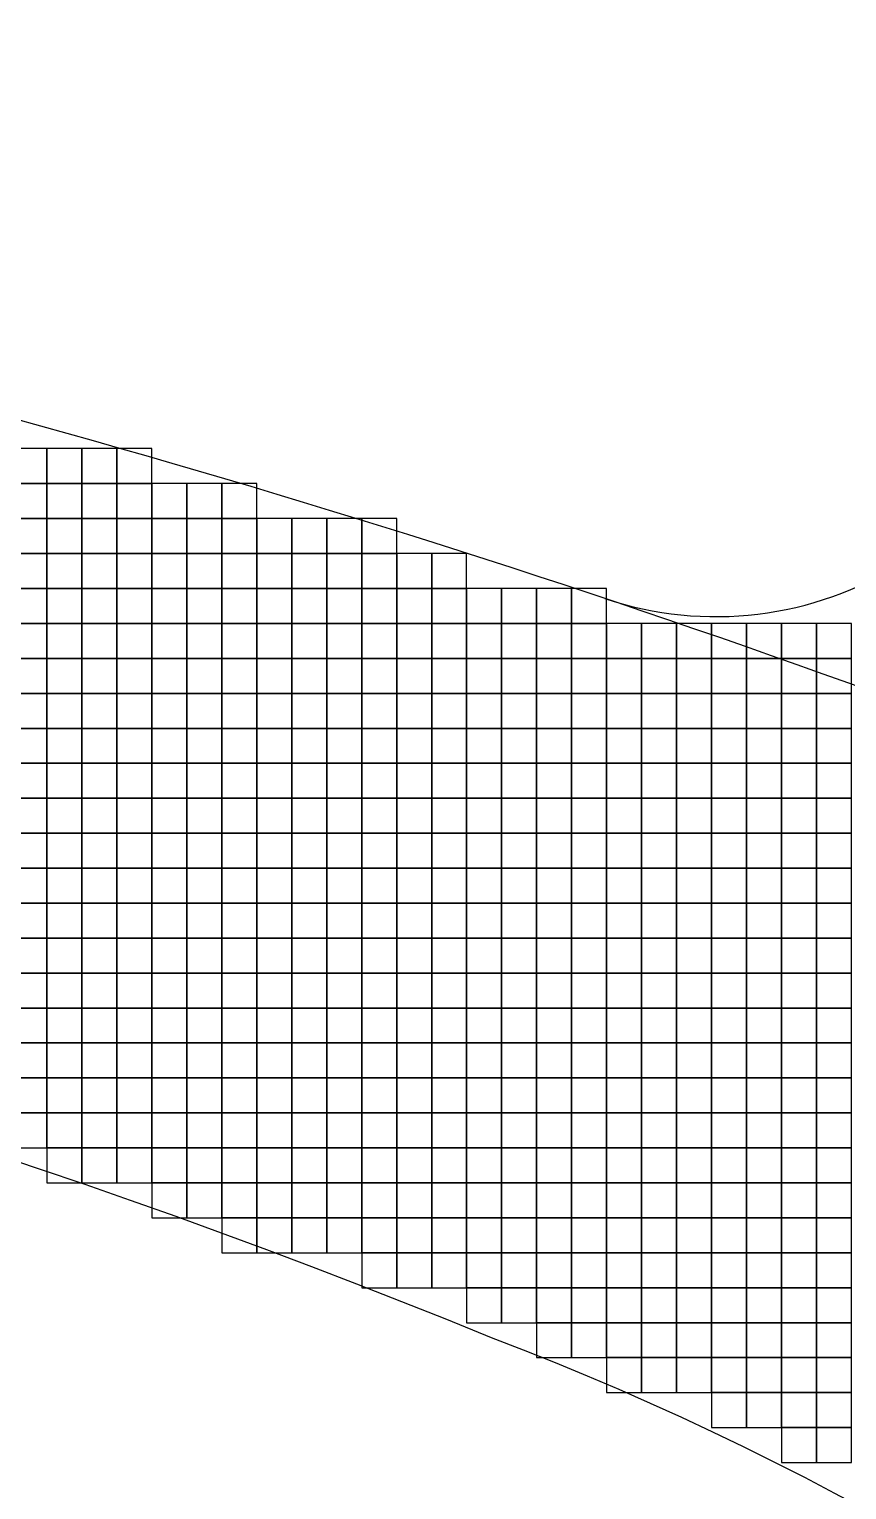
# Model space of a CAD drawing. Extents: x -160257 to 160150, y 7001 to 122208.
# Drawn here: x 99291 to 110979, y 98826 to 119715 of the extents above; entities that cross this region are included whole.
import ezdxf

# ---------------------------------------------------------------- set-up
doc = ezdxf.new("R2010")
doc.units = 0
doc.header["$LTSCALE"] = 1000
doc.header["$MEASUREMENT"] = 0
doc.layers.add('A-G-VISIBLE', color=9, linetype='Continuous')

# ---------------------------------------------------------------- blocks, each defined once
blk = doc.blocks.new('dasd')
at = {"layer": 'A-G-VISIBLE', "linetype": 'Continuous'}
for centre, radius, start, end in [((-132837.189, 42011.825), 160.06, 69.75334, 87.66536), ((-132784.804, 42168.351), 5, 251.4958, 353.0911), ((-132829.243, 42052.463), 108.698, 67.70809, 90.93463), ((-132803.304, 42112.783), 43.061, 27.6831, 69.1971)]:
    blk.add_arc(centre, radius, start, end, dxfattribs=at)

msp = doc.modelspace()

# ---------------------------------------------------------------- linework, layer by layer
at = {"elevation": 2850}
for points in [[(99045, 113216), (99545, 113216), (99545, 113716), (99045, 113716)], [(99545, 113216), (100045, 113216), (100045, 113716), (99545, 113716)], [(100045, 113216), (100545, 113216), (100545, 113716), (100045, 113716)], [(100545, 113216), (101045, 113216), (101045, 113716), (100545, 113716)], [(99045, 112716), (99545, 112716), (99545, 113216), (99045, 113216)], [(99545, 112716), (100045, 112716), (100045, 113216), (99545, 113216)], [(100045, 112716), (100545, 112716), (100545, 113216), (100045, 113216)], [(100545, 112716), (101045, 112716), (101045, 113216), (100545, 113216)], [(101045, 112716), (101545, 112716), (101545, 113216), (101045, 113216)], [(101545, 112716), (102045, 112716), (102045, 113216), (101545, 113216)], [(102045, 112716), (102545, 112716), (102545, 113216), (102045, 113216)], [(99045, 112216), (99545, 112216), (99545, 112716), (99045, 112716)], [(99545, 112216), (100045, 112216), (100045, 112716), (99545, 112716)], [(100045, 112216), (100545, 112216), (100545, 112716), (100045, 112716)], [(100545, 112216), (101045, 112216), (101045, 112716), (100545, 112716)], [(101045, 112216), (101545, 112216), (101545, 112716), (101045, 112716)], [(101545, 112216), (102045, 112216), (102045, 112716), (101545, 112716)], [(102045, 112216), (102545, 112216), (102545, 112716), (102045, 112716)], [(102545, 112216), (103045, 112216), (103045, 112716), (102545, 112716)], [(103045, 112216), (103545, 112216), (103545, 112716), (103045, 112716)], [(103545, 112216), (104045, 112216), (104045, 112716), (103545, 112716)], [(104045, 112216), (104545, 112216), (104545, 112716), (104045, 112716)], [(99045, 111716), (99545, 111716), (99545, 112216), (99045, 112216)], [(99545, 111716), (100045, 111716), (100045, 112216), (99545, 112216)], [(100045, 111716), (100545, 111716), (100545, 112216), (100045, 112216)], [(100545, 111716), (101045, 111716), (101045, 112216), (100545, 112216)], [(101045, 111716), (101545, 111716), (101545, 112216), (101045, 112216)], [(101545, 111716), (102045, 111716), (102045, 112216), (101545, 112216)], [(102045, 111716), (102545, 111716), (102545, 112216), (102045, 112216)], [(102545, 111716), (103045, 111716), (103045, 112216), (102545, 112216)], [(103045, 111716), (103545, 111716), (103545, 112216), (103045, 112216)], [(103545, 111716), (104045, 111716), (104045, 112216), (103545, 112216)], [(104045, 111716), (104545, 111716), (104545, 112216), (104045, 112216)], [(104545, 111716), (105045, 111716), (105045, 112216), (104545, 112216)], [(105045, 111716), (105545, 111716), (105545, 112216), (105045, 112216)], [(99045, 111216), (99545, 111216), (99545, 111716), (99045, 111716)], [(99545, 111216), (100045, 111216), (100045, 111716), (99545, 111716)], [(100045, 111216), (100545, 111216), (100545, 111716), (100045, 111716)], [(100545, 111216), (101045, 111216), (101045, 111716), (100545, 111716)], [(101045, 111216), (101545, 111216), (101545, 111716), (101045, 111716)], [(101545, 111216), (102045, 111216), (102045, 111716), (101545, 111716)], [(102045, 111216), (102545, 111216), (102545, 111716), (102045, 111716)], [(102545, 111216), (103045, 111216), (103045, 111716), (102545, 111716)], [(103045, 111216), (103545, 111216), (103545, 111716), (103045, 111716)], [(103545, 111216), (104045, 111216), (104045, 111716), (103545, 111716)], [(104045, 111216), (104545, 111216), (104545, 111716), (104045, 111716)], [(104545, 111216), (105045, 111216), (105045, 111716), (104545, 111716)], [(105045, 111216), (105545, 111216), (105545, 111716), (105045, 111716)], [(105545, 111216), (106045, 111216), (106045, 111716), (105545, 111716)], [(106045, 111216), (106545, 111216), (106545, 111716), (106045, 111716)], [(106545, 111216), (107045, 111216), (107045, 111716), (106545, 111716)], [(107045, 111216), (107545, 111216), (107545, 111716), (107045, 111716)], [(99045, 110716), (99545, 110716), (99545, 111216), (99045, 111216)], [(99545, 110716), (100045, 110716), (100045, 111216), (99545, 111216)], [(100045, 110716), (100545, 110716), (100545, 111216), (100045, 111216)], [(100545, 110716), (101045, 110716), (101045, 111216), (100545, 111216)], [(101045, 110716), (101545, 110716), (101545, 111216), (101045, 111216)], [(101545, 110716), (102045, 110716), (102045, 111216), (101545, 111216)], [(102045, 110716), (102545, 110716), (102545, 111216), (102045, 111216)], [(102545, 110716), (103045, 110716), (103045, 111216), (102545, 111216)], [(103045, 110716), (103545, 110716), (103545, 111216), (103045, 111216)], [(103545, 110716), (104045, 110716), (104045, 111216), (103545, 111216)], [(104045, 110716), (104545, 110716), (104545, 111216), (104045, 111216)], [(104545, 110716), (105045, 110716), (105045, 111216), (104545, 111216)], [(105045, 110716), (105545, 110716), (105545, 111216), (105045, 111216)], [(105545, 110716), (106045, 110716), (106045, 111216), (105545, 111216)], [(106045, 110716), (106545, 110716), (106545, 111216), (106045, 111216)], [(106545, 110716), (107045, 110716), (107045, 111216), (106545, 111216)], [(107045, 110716), (107545, 110716), (107545, 111216), (107045, 111216)], [(107545, 110716), (108045, 110716), (108045, 111216), (107545, 111216)], [(108045, 110716), (108545, 110716), (108545, 111216), (108045, 111216)], [(108545, 110716), (109045, 110716), (109045, 111216), (108545, 111216)], [(109045, 110716), (109545, 110716), (109545, 111216), (109045, 111216)], [(109545, 110716), (110045, 110716), (110045, 111216), (109545, 111216)], [(110045, 110716), (110545, 110716), (110545, 111216), (110045, 111216)], [(110545, 110716), (111045, 110716), (111045, 111216), (110545, 111216)], [(99045, 110216), (99545, 110216), (99545, 110716), (99045, 110716)], [(99545, 110216), (100045, 110216), (100045, 110716), (99545, 110716)], [(100045, 110216), (100545, 110216), (100545, 110716), (100045, 110716)], [(100545, 110216), (101045, 110216), (101045, 110716), (100545, 110716)], [(101045, 110216), (101545, 110216), (101545, 110716), (101045, 110716)], [(101545, 110216), (102045, 110216), (102045, 110716), (101545, 110716)], [(102045, 110216), (102545, 110216), (102545, 110716), (102045, 110716)], [(102545, 110216), (103045, 110216), (103045, 110716), (102545, 110716)], [(103045, 110216), (103545, 110216), (103545, 110716), (103045, 110716)], [(103545, 110216), (104045, 110216), (104045, 110716), (103545, 110716)], [(104045, 110216), (104545, 110216), (104545, 110716), (104045, 110716)], [(104545, 110216), (105045, 110216), (105045, 110716), (104545, 110716)], [(105045, 110216), (105545, 110216), (105545, 110716), (105045, 110716)], [(105545, 110216), (106045, 110216), (106045, 110716), (105545, 110716)], [(106045, 110216), (106545, 110216), (106545, 110716), (106045, 110716)], [(106545, 110216), (107045, 110216), (107045, 110716), (106545, 110716)], [(107045, 110216), (107545, 110216), (107545, 110716), (107045, 110716)], [(107545, 110216), (108045, 110216), (108045, 110716), (107545, 110716)], [(108045, 110216), (108545, 110216), (108545, 110716), (108045, 110716)], [(108545, 110216), (109045, 110216), (109045, 110716), (108545, 110716)], [(109045, 110216), (109545, 110216), (109545, 110716), (109045, 110716)], [(109545, 110216), (110045, 110216), (110045, 110716), (109545, 110716)], [(110045, 110216), (110545, 110216), (110545, 110716), (110045, 110716)], [(110545, 110216), (111045, 110216), (111045, 110716), (110545, 110716)], [(99045, 109716), (99545, 109716), (99545, 110216), (99045, 110216)], [(99545, 109716), (100045, 109716), (100045, 110216), (99545, 110216)], [(100045, 109716), (100545, 109716), (100545, 110216), (100045, 110216)], [(100545, 109716), (101045, 109716), (101045, 110216), (100545, 110216)], [(101045, 109716), (101545, 109716), (101545, 110216), (101045, 110216)], [(101545, 109716), (102045, 109716), (102045, 110216), (101545, 110216)], [(102045, 109716), (102545, 109716), (102545, 110216), (102045, 110216)], [(102545, 109716), (103045, 109716), (103045, 110216), (102545, 110216)], [(103045, 109716), (103545, 109716), (103545, 110216), (103045, 110216)], [(103545, 109716), (104045, 109716), (104045, 110216), (103545, 110216)], [(104045, 109716), (104545, 109716), (104545, 110216), (104045, 110216)], [(104545, 109716), (105045, 109716), (105045, 110216), (104545, 110216)], [(105045, 109716), (105545, 109716), (105545, 110216), (105045, 110216)], [(105545, 109716), (106045, 109716), (106045, 110216), (105545, 110216)], [(106045, 109716), (106545, 109716), (106545, 110216), (106045, 110216)], [(106545, 109716), (107045, 109716), (107045, 110216), (106545, 110216)], [(107045, 109716), (107545, 109716), (107545, 110216), (107045, 110216)], [(107545, 109716), (108045, 109716), (108045, 110216), (107545, 110216)], [(108045, 109716), (108545, 109716), (108545, 110216), (108045, 110216)], [(108545, 109716), (109045, 109716), (109045, 110216), (108545, 110216)], [(109045, 109716), (109545, 109716), (109545, 110216), (109045, 110216)], [(109545, 109716), (110045, 109716), (110045, 110216), (109545, 110216)], [(110045, 109716), (110545, 109716), (110545, 110216), (110045, 110216)], [(110545, 109716), (111045, 109716), (111045, 110216), (110545, 110216)], [(99045, 109216), (99545, 109216), (99545, 109716), (99045, 109716)], [(99545, 109216), (100045, 109216), (100045, 109716), (99545, 109716)], [(100045, 109216), (100545, 109216), (100545, 109716), (100045, 109716)], [(100545, 109216), (101045, 109216), (101045, 109716), (100545, 109716)], [(101045, 109216), (101545, 109216), (101545, 109716), (101045, 109716)], [(101545, 109216), (102045, 109216), (102045, 109716), (101545, 109716)], [(102045, 109216), (102545, 109216), (102545, 109716), (102045, 109716)], [(102545, 109216), (103045, 109216), (103045, 109716), (102545, 109716)], [(103045, 109216), (103545, 109216), (103545, 109716), (103045, 109716)], [(103545, 109216), (104045, 109216), (104045, 109716), (103545, 109716)], [(104045, 109216), (104545, 109216), (104545, 109716), (104045, 109716)], [(104545, 109216), (105045, 109216), (105045, 109716), (104545, 109716)], [(105045, 109216), (105545, 109216), (105545, 109716), (105045, 109716)], [(105545, 109216), (106045, 109216), (106045, 109716), (105545, 109716)], [(106045, 109216), (106545, 109216), (106545, 109716), (106045, 109716)], [(106545, 109216), (107045, 109216), (107045, 109716), (106545, 109716)], [(107045, 109216), (107545, 109216), (107545, 109716), (107045, 109716)], [(107545, 109216), (108045, 109216), (108045, 109716), (107545, 109716)], [(108045, 109216), (108545, 109216), (108545, 109716), (108045, 109716)], [(108545, 109216), (109045, 109216), (109045, 109716), (108545, 109716)], [(109045, 109216), (109545, 109216), (109545, 109716), (109045, 109716)], [(109545, 109216), (110045, 109216), (110045, 109716), (109545, 109716)], [(110045, 109216), (110545, 109216), (110545, 109716), (110045, 109716)], [(110545, 109216), (111045, 109216), (111045, 109716), (110545, 109716)], [(99045, 108716), (99545, 108716), (99545, 109216), (99045, 109216)], [(99545, 108716), (100045, 108716), (100045, 109216), (99545, 109216)], [(100045, 108716), (100545, 108716), (100545, 109216), (100045, 109216)], [(100545, 108716), (101045, 108716), (101045, 109216), (100545, 109216)], [(101045, 108716), (101545, 108716), (101545, 109216), (101045, 109216)], [(101545, 108716), (102045, 108716), (102045, 109216), (101545, 109216)], [(102045, 108716), (102545, 108716), (102545, 109216), (102045, 109216)], [(102545, 108716), (103045, 108716), (103045, 109216), (102545, 109216)], [(103045, 108716), (103545, 108716), (103545, 109216), (103045, 109216)], [(103545, 108716), (104045, 108716), (104045, 109216), (103545, 109216)], [(104045, 108716), (104545, 108716), (104545, 109216), (104045, 109216)], [(104545, 108716), (105045, 108716), (105045, 109216), (104545, 109216)], [(105045, 108716), (105545, 108716), (105545, 109216), (105045, 109216)], [(105545, 108716), (106045, 108716), (106045, 109216), (105545, 109216)], [(106045, 108716), (106545, 108716), (106545, 109216), (106045, 109216)], [(106545, 108716), (107045, 108716), (107045, 109216), (106545, 109216)], [(107045, 108716), (107545, 108716), (107545, 109216), (107045, 109216)], [(107545, 108716), (108045, 108716), (108045, 109216), (107545, 109216)], [(108045, 108716), (108545, 108716), (108545, 109216), (108045, 109216)], [(108545, 108716), (109045, 108716), (109045, 109216), (108545, 109216)], [(109045, 108716), (109545, 108716), (109545, 109216), (109045, 109216)], [(109545, 108716), (110045, 108716), (110045, 109216), (109545, 109216)], [(110045, 108716), (110545, 108716), (110545, 109216), (110045, 109216)], [(110545, 108716), (111045, 108716), (111045, 109216), (110545, 109216)], [(99045, 108216), (99545, 108216), (99545, 108716), (99045, 108716)], [(99545, 108216), (100045, 108216), (100045, 108716), (99545, 108716)], [(100045, 108216), (100545, 108216), (100545, 108716), (100045, 108716)], [(100545, 108216), (101045, 108216), (101045, 108716), (100545, 108716)], [(101045, 108216), (101545, 108216), (101545, 108716), (101045, 108716)], [(101545, 108216), (102045, 108216), (102045, 108716), (101545, 108716)], [(102045, 108216), (102545, 108216), (102545, 108716), (102045, 108716)], [(102545, 108216), (103045, 108216), (103045, 108716), (102545, 108716)], [(103045, 108216), (103545, 108216), (103545, 108716), (103045, 108716)], [(103545, 108216), (104045, 108216), (104045, 108716), (103545, 108716)], [(104045, 108216), (104545, 108216), (104545, 108716), (104045, 108716)], [(104545, 108216), (105045, 108216), (105045, 108716), (104545, 108716)], [(105045, 108216), (105545, 108216), (105545, 108716), (105045, 108716)], [(105545, 108216), (106045, 108216), (106045, 108716), (105545, 108716)], [(106045, 108216), (106545, 108216), (106545, 108716), (106045, 108716)], [(106545, 108216), (107045, 108216), (107045, 108716), (106545, 108716)], [(107045, 108216), (107545, 108216), (107545, 108716), (107045, 108716)], [(107545, 108216), (108045, 108216), (108045, 108716), (107545, 108716)], [(108045, 108216), (108545, 108216), (108545, 108716), (108045, 108716)], [(108545, 108216), (109045, 108216), (109045, 108716), (108545, 108716)], [(109045, 108216), (109545, 108216), (109545, 108716), (109045, 108716)], [(109545, 108216), (110045, 108216), (110045, 108716), (109545, 108716)], [(110045, 108216), (110545, 108216), (110545, 108716), (110045, 108716)], [(110545, 108216), (111045, 108216), (111045, 108716), (110545, 108716)], [(99045, 107716), (99545, 107716), (99545, 108216), (99045, 108216)], [(99545, 107716), (100045, 107716), (100045, 108216), (99545, 108216)], [(100045, 107716), (100545, 107716), (100545, 108216), (100045, 108216)], [(100545, 107716), (101045, 107716), (101045, 108216), (100545, 108216)], [(101045, 107716), (101545, 107716), (101545, 108216), (101045, 108216)], [(101545, 107716), (102045, 107716), (102045, 108216), (101545, 108216)], [(102045, 107716), (102545, 107716), (102545, 108216), (102045, 108216)], [(102545, 107716), (103045, 107716), (103045, 108216), (102545, 108216)], [(103045, 107716), (103545, 107716), (103545, 108216), (103045, 108216)], [(103545, 107716), (104045, 107716), (104045, 108216), (103545, 108216)], [(104045, 107716), (104545, 107716), (104545, 108216), (104045, 108216)], [(104545, 107716), (105045, 107716), (105045, 108216), (104545, 108216)], [(105045, 107716), (105545, 107716), (105545, 108216), (105045, 108216)], [(105545, 107716), (106045, 107716), (106045, 108216), (105545, 108216)], [(106045, 107716), (106545, 107716), (106545, 108216), (106045, 108216)], [(106545, 107716), (107045, 107716), (107045, 108216), (106545, 108216)], [(107045, 107716), (107545, 107716), (107545, 108216), (107045, 108216)], [(107545, 107716), (108045, 107716), (108045, 108216), (107545, 108216)], [(108045, 107716), (108545, 107716), (108545, 108216), (108045, 108216)], [(108545, 107716), (109045, 107716), (109045, 108216), (108545, 108216)], [(109045, 107716), (109545, 107716), (109545, 108216), (109045, 108216)], [(109545, 107716), (110045, 107716), (110045, 108216), (109545, 108216)], [(110045, 107716), (110545, 107716), (110545, 108216), (110045, 108216)], [(110545, 107716), (111045, 107716), (111045, 108216), (110545, 108216)], [(99045, 107216), (99545, 107216), (99545, 107716), (99045, 107716)], [(99545, 107216), (100045, 107216), (100045, 107716), (99545, 107716)], [(100045, 107216), (100545, 107216), (100545, 107716), (100045, 107716)], [(100545, 107216), (101045, 107216), (101045, 107716), (100545, 107716)], [(101045, 107216), (101545, 107216), (101545, 107716), (101045, 107716)], [(101545, 107216), (102045, 107216), (102045, 107716), (101545, 107716)], [(102045, 107216), (102545, 107216), (102545, 107716), (102045, 107716)], [(102545, 107216), (103045, 107216), (103045, 107716), (102545, 107716)], [(103045, 107216), (103545, 107216), (103545, 107716), (103045, 107716)], [(103545, 107216), (104045, 107216), (104045, 107716), (103545, 107716)], [(104045, 107216), (104545, 107216), (104545, 107716), (104045, 107716)], [(104545, 107216), (105045, 107216), (105045, 107716), (104545, 107716)], [(105045, 107216), (105545, 107216), (105545, 107716), (105045, 107716)], [(105545, 107216), (106045, 107216), (106045, 107716), (105545, 107716)], [(106045, 107216), (106545, 107216), (106545, 107716), (106045, 107716)], [(106545, 107216), (107045, 107216), (107045, 107716), (106545, 107716)], [(107045, 107216), (107545, 107216), (107545, 107716), (107045, 107716)], [(107545, 107216), (108045, 107216), (108045, 107716), (107545, 107716)], [(108045, 107216), (108545, 107216), (108545, 107716), (108045, 107716)], [(108545, 107216), (109045, 107216), (109045, 107716), (108545, 107716)], [(109045, 107216), (109545, 107216), (109545, 107716), (109045, 107716)], [(109545, 107216), (110045, 107216), (110045, 107716), (109545, 107716)], [(110045, 107216), (110545, 107216), (110545, 107716), (110045, 107716)], [(110545, 107216), (111045, 107216), (111045, 107716), (110545, 107716)], [(99045, 106716), (99545, 106716), (99545, 107216), (99045, 107216)], [(99545, 106716), (100045, 106716), (100045, 107216), (99545, 107216)], [(100045, 106716), (100545, 106716), (100545, 107216), (100045, 107216)], [(100545, 106716), (101045, 106716), (101045, 107216), (100545, 107216)], [(101045, 106716), (101545, 106716), (101545, 107216), (101045, 107216)], [(101545, 106716), (102045, 106716), (102045, 107216), (101545, 107216)], [(102045, 106716), (102545, 106716), (102545, 107216), (102045, 107216)], [(102545, 106716), (103045, 106716), (103045, 107216), (102545, 107216)], [(103045, 106716), (103545, 106716), (103545, 107216), (103045, 107216)], [(103545, 106716), (104045, 106716), (104045, 107216), (103545, 107216)], [(104045, 106716), (104545, 106716), (104545, 107216), (104045, 107216)], [(104545, 106716), (105045, 106716), (105045, 107216), (104545, 107216)], [(105045, 106716), (105545, 106716), (105545, 107216), (105045, 107216)], [(105545, 106716), (106045, 106716), (106045, 107216), (105545, 107216)], [(106045, 106716), (106545, 106716), (106545, 107216), (106045, 107216)], [(106545, 106716), (107045, 106716), (107045, 107216), (106545, 107216)], [(107045, 106716), (107545, 106716), (107545, 107216), (107045, 107216)], [(107545, 106716), (108045, 106716), (108045, 107216), (107545, 107216)], [(108045, 106716), (108545, 106716), (108545, 107216), (108045, 107216)], [(108545, 106716), (109045, 106716), (109045, 107216), (108545, 107216)], [(109045, 106716), (109545, 106716), (109545, 107216), (109045, 107216)], [(109545, 106716), (110045, 106716), (110045, 107216), (109545, 107216)], [(110045, 106716), (110545, 106716), (110545, 107216), (110045, 107216)], [(110545, 106716), (111045, 106716), (111045, 107216), (110545, 107216)], [(99045, 106216), (99545, 106216), (99545, 106716), (99045, 106716)], [(99545, 106216), (100045, 106216), (100045, 106716), (99545, 106716)], [(100045, 106216), (100545, 106216), (100545, 106716), (100045, 106716)], [(100545, 106216), (101045, 106216), (101045, 106716), (100545, 106716)], [(101045, 106216), (101545, 106216), (101545, 106716), (101045, 106716)], [(101545, 106216), (102045, 106216), (102045, 106716), (101545, 106716)], [(102045, 106216), (102545, 106216), (102545, 106716), (102045, 106716)], [(102545, 106216), (103045, 106216), (103045, 106716), (102545, 106716)], [(103045, 106216), (103545, 106216), (103545, 106716), (103045, 106716)], [(103545, 106216), (104045, 106216), (104045, 106716), (103545, 106716)], [(104045, 106216), (104545, 106216), (104545, 106716), (104045, 106716)], [(104545, 106216), (105045, 106216), (105045, 106716), (104545, 106716)], [(105045, 106216), (105545, 106216), (105545, 106716), (105045, 106716)], [(105545, 106216), (106045, 106216), (106045, 106716), (105545, 106716)], [(106045, 106216), (106545, 106216), (106545, 106716), (106045, 106716)], [(106545, 106216), (107045, 106216), (107045, 106716), (106545, 106716)], [(107045, 106216), (107545, 106216), (107545, 106716), (107045, 106716)], [(107545, 106216), (108045, 106216), (108045, 106716), (107545, 106716)], [(108045, 106216), (108545, 106216), (108545, 106716), (108045, 106716)], [(108545, 106216), (109045, 106216), (109045, 106716), (108545, 106716)], [(109045, 106216), (109545, 106216), (109545, 106716), (109045, 106716)], [(109545, 106216), (110045, 106216), (110045, 106716), (109545, 106716)], [(110045, 106216), (110545, 106216), (110545, 106716), (110045, 106716)], [(110545, 106216), (111045, 106216), (111045, 106716), (110545, 106716)], [(99045, 105716), (99545, 105716), (99545, 106216), (99045, 106216)], [(99545, 105716), (100045, 105716), (100045, 106216), (99545, 106216)], [(100045, 105716), (100545, 105716), (100545, 106216), (100045, 106216)], [(100545, 105716), (101045, 105716), (101045, 106216), (100545, 106216)], [(101045, 105716), (101545, 105716), (101545, 106216), (101045, 106216)], [(101545, 105716), (102045, 105716), (102045, 106216), (101545, 106216)], [(102045, 105716), (102545, 105716), (102545, 106216), (102045, 106216)], [(102545, 105716), (103045, 105716), (103045, 106216), (102545, 106216)], [(103045, 105716), (103545, 105716), (103545, 106216), (103045, 106216)], [(103545, 105716), (104045, 105716), (104045, 106216), (103545, 106216)], [(104045, 105716), (104545, 105716), (104545, 106216), (104045, 106216)], [(104545, 105716), (105045, 105716), (105045, 106216), (104545, 106216)], [(105045, 105716), (105545, 105716), (105545, 106216), (105045, 106216)], [(105545, 105716), (106045, 105716), (106045, 106216), (105545, 106216)], [(106045, 105716), (106545, 105716), (106545, 106216), (106045, 106216)], [(106545, 105716), (107045, 105716), (107045, 106216), (106545, 106216)], [(107045, 105716), (107545, 105716), (107545, 106216), (107045, 106216)], [(107545, 105716), (108045, 105716), (108045, 106216), (107545, 106216)], [(108045, 105716), (108545, 105716), (108545, 106216), (108045, 106216)], [(108545, 105716), (109045, 105716), (109045, 106216), (108545, 106216)], [(109045, 105716), (109545, 105716), (109545, 106216), (109045, 106216)], [(109545, 105716), (110045, 105716), (110045, 106216), (109545, 106216)], [(110045, 105716), (110545, 105716), (110545, 106216), (110045, 106216)], [(110545, 105716), (111045, 105716), (111045, 106216), (110545, 106216)], [(99045, 105216), (99545, 105216), (99545, 105716), (99045, 105716)], [(99545, 105216), (100045, 105216), (100045, 105716), (99545, 105716)], [(100045, 105216), (100545, 105216), (100545, 105716), (100045, 105716)], [(100545, 105216), (101045, 105216), (101045, 105716), (100545, 105716)], [(101045, 105216), (101545, 105216), (101545, 105716), (101045, 105716)], [(101545, 105216), (102045, 105216), (102045, 105716), (101545, 105716)], [(102045, 105216), (102545, 105216), (102545, 105716), (102045, 105716)], [(102545, 105216), (103045, 105216), (103045, 105716), (102545, 105716)], [(103045, 105216), (103545, 105216), (103545, 105716), (103045, 105716)], [(103545, 105216), (104045, 105216), (104045, 105716), (103545, 105716)], [(104045, 105216), (104545, 105216), (104545, 105716), (104045, 105716)], [(104545, 105216), (105045, 105216), (105045, 105716), (104545, 105716)], [(105045, 105216), (105545, 105216), (105545, 105716), (105045, 105716)], [(105545, 105216), (106045, 105216), (106045, 105716), (105545, 105716)], [(106045, 105216), (106545, 105216), (106545, 105716), (106045, 105716)], [(106545, 105216), (107045, 105216), (107045, 105716), (106545, 105716)], [(107045, 105216), (107545, 105216), (107545, 105716), (107045, 105716)], [(107545, 105216), (108045, 105216), (108045, 105716), (107545, 105716)], [(108045, 105216), (108545, 105216), (108545, 105716), (108045, 105716)], [(108545, 105216), (109045, 105216), (109045, 105716), (108545, 105716)], [(109045, 105216), (109545, 105216), (109545, 105716), (109045, 105716)], [(109545, 105216), (110045, 105216), (110045, 105716), (109545, 105716)], [(110045, 105216), (110545, 105216), (110545, 105716), (110045, 105716)], [(110545, 105216), (111045, 105216), (111045, 105716), (110545, 105716)], [(99045, 104716), (99545, 104716), (99545, 105216), (99045, 105216)], [(99545, 104716), (100045, 104716), (100045, 105216), (99545, 105216)], [(100045, 104716), (100545, 104716), (100545, 105216), (100045, 105216)], [(100545, 104716), (101045, 104716), (101045, 105216), (100545, 105216)], [(101045, 104716), (101545, 104716), (101545, 105216), (101045, 105216)], [(101545, 104716), (102045, 104716), (102045, 105216), (101545, 105216)], [(102045, 104716), (102545, 104716), (102545, 105216), (102045, 105216)], [(102545, 104716), (103045, 104716), (103045, 105216), (102545, 105216)], [(103045, 104716), (103545, 104716), (103545, 105216), (103045, 105216)], [(103545, 104716), (104045, 104716), (104045, 105216), (103545, 105216)], [(104045, 104716), (104545, 104716), (104545, 105216), (104045, 105216)], [(104545, 104716), (105045, 104716), (105045, 105216), (104545, 105216)], [(105045, 104716), (105545, 104716), (105545, 105216), (105045, 105216)], [(105545, 104716), (106045, 104716), (106045, 105216), (105545, 105216)], [(106045, 104716), (106545, 104716), (106545, 105216), (106045, 105216)], [(106545, 104716), (107045, 104716), (107045, 105216), (106545, 105216)], [(107045, 104716), (107545, 104716), (107545, 105216), (107045, 105216)], [(107545, 104716), (108045, 104716), (108045, 105216), (107545, 105216)], [(108045, 104716), (108545, 104716), (108545, 105216), (108045, 105216)], [(108545, 104716), (109045, 104716), (109045, 105216), (108545, 105216)], [(109045, 104716), (109545, 104716), (109545, 105216), (109045, 105216)], [(109545, 104716), (110045, 104716), (110045, 105216), (109545, 105216)], [(110045, 104716), (110545, 104716), (110545, 105216), (110045, 105216)], [(110545, 104716), (111045, 104716), (111045, 105216), (110545, 105216)], [(99045, 104216), (99545, 104216), (99545, 104716), (99045, 104716)], [(99545, 104216), (100045, 104216), (100045, 104716), (99545, 104716)], [(100045, 104216), (100545, 104216), (100545, 104716), (100045, 104716)], [(100545, 104216), (101045, 104216), (101045, 104716), (100545, 104716)], [(101045, 104216), (101545, 104216), (101545, 104716), (101045, 104716)], [(101545, 104216), (102045, 104216), (102045, 104716), (101545, 104716)], [(102045, 104216), (102545, 104216), (102545, 104716), (102045, 104716)], [(102545, 104216), (103045, 104216), (103045, 104716), (102545, 104716)], [(103045, 104216), (103545, 104216), (103545, 104716), (103045, 104716)], [(103545, 104216), (104045, 104216), (104045, 104716), (103545, 104716)], [(104045, 104216), (104545, 104216), (104545, 104716), (104045, 104716)], [(104545, 104216), (105045, 104216), (105045, 104716), (104545, 104716)], [(105045, 104216), (105545, 104216), (105545, 104716), (105045, 104716)], [(105545, 104216), (106045, 104216), (106045, 104716), (105545, 104716)], [(106045, 104216), (106545, 104216), (106545, 104716), (106045, 104716)], [(106545, 104216), (107045, 104216), (107045, 104716), (106545, 104716)], [(107045, 104216), (107545, 104216), (107545, 104716), (107045, 104716)], [(107545, 104216), (108045, 104216), (108045, 104716), (107545, 104716)], [(108045, 104216), (108545, 104216), (108545, 104716), (108045, 104716)], [(108545, 104216), (109045, 104216), (109045, 104716), (108545, 104716)], [(109045, 104216), (109545, 104216), (109545, 104716), (109045, 104716)], [(109545, 104216), (110045, 104216), (110045, 104716), (109545, 104716)], [(110045, 104216), (110545, 104216), (110545, 104716), (110045, 104716)], [(110545, 104216), (111045, 104216), (111045, 104716), (110545, 104716)], [(99045, 103716), (99545, 103716), (99545, 104216), (99045, 104216)], [(99545, 103716), (100045, 103716), (100045, 104216), (99545, 104216)], [(100045, 103716), (100545, 103716), (100545, 104216), (100045, 104216)], [(100545, 103716), (101045, 103716), (101045, 104216), (100545, 104216)], [(101045, 103716), (101545, 103716), (101545, 104216), (101045, 104216)], [(101545, 103716), (102045, 103716), (102045, 104216), (101545, 104216)], [(102045, 103716), (102545, 103716), (102545, 104216), (102045, 104216)], [(102545, 103716), (103045, 103716), (103045, 104216), (102545, 104216)], [(103045, 103716), (103545, 103716), (103545, 104216), (103045, 104216)], [(103545, 103716), (104045, 103716), (104045, 104216), (103545, 104216)], [(104045, 103716), (104545, 103716), (104545, 104216), (104045, 104216)], [(104545, 103716), (105045, 103716), (105045, 104216), (104545, 104216)], [(105045, 103716), (105545, 103716), (105545, 104216), (105045, 104216)], [(105545, 103716), (106045, 103716), (106045, 104216), (105545, 104216)], [(106045, 103716), (106545, 103716), (106545, 104216), (106045, 104216)], [(106545, 103716), (107045, 103716), (107045, 104216), (106545, 104216)], [(107045, 103716), (107545, 103716), (107545, 104216), (107045, 104216)], [(107545, 103716), (108045, 103716), (108045, 104216), (107545, 104216)], [(108045, 103716), (108545, 103716), (108545, 104216), (108045, 104216)], [(108545, 103716), (109045, 103716), (109045, 104216), (108545, 104216)], [(109045, 103716), (109545, 103716), (109545, 104216), (109045, 104216)], [(109545, 103716), (110045, 103716), (110045, 104216), (109545, 104216)], [(110045, 103716), (110545, 103716), (110545, 104216), (110045, 104216)], [(110545, 103716), (111045, 103716), (111045, 104216), (110545, 104216)], [(99545, 103216), (100045, 103216), (100045, 103716), (99545, 103716)], [(100045, 103216), (100545, 103216), (100545, 103716), (100045, 103716)], [(100545, 103216), (101045, 103216), (101045, 103716), (100545, 103716)], [(101045, 103216), (101545, 103216), (101545, 103716), (101045, 103716)], [(101545, 103216), (102045, 103216), (102045, 103716), (101545, 103716)], [(102045, 103216), (102545, 103216), (102545, 103716), (102045, 103716)], [(102545, 103216), (103045, 103216), (103045, 103716), (102545, 103716)], [(103045, 103216), (103545, 103216), (103545, 103716), (103045, 103716)], [(103545, 103216), (104045, 103216), (104045, 103716), (103545, 103716)], [(104045, 103216), (104545, 103216), (104545, 103716), (104045, 103716)], [(104545, 103216), (105045, 103216), (105045, 103716), (104545, 103716)], [(105045, 103216), (105545, 103216), (105545, 103716), (105045, 103716)], [(105545, 103216), (106045, 103216), (106045, 103716), (105545, 103716)], [(106045, 103216), (106545, 103216), (106545, 103716), (106045, 103716)], [(106545, 103216), (107045, 103216), (107045, 103716), (106545, 103716)], [(107045, 103216), (107545, 103216), (107545, 103716), (107045, 103716)], [(107545, 103216), (108045, 103216), (108045, 103716), (107545, 103716)], [(108045, 103216), (108545, 103216), (108545, 103716), (108045, 103716)], [(108545, 103216), (109045, 103216), (109045, 103716), (108545, 103716)], [(109045, 103216), (109545, 103216), (109545, 103716), (109045, 103716)], [(109545, 103216), (110045, 103216), (110045, 103716), (109545, 103716)], [(110045, 103216), (110545, 103216), (110545, 103716), (110045, 103716)], [(110545, 103216), (111045, 103216), (111045, 103716), (110545, 103716)], [(101045, 102716), (101545, 102716), (101545, 103216), (101045, 103216)], [(101545, 102716), (102045, 102716), (102045, 103216), (101545, 103216)], [(102045, 102716), (102545, 102716), (102545, 103216), (102045, 103216)], [(102545, 102716), (103045, 102716), (103045, 103216), (102545, 103216)], [(103045, 102716), (103545, 102716), (103545, 103216), (103045, 103216)], [(103545, 102716), (104045, 102716), (104045, 103216), (103545, 103216)], [(104045, 102716), (104545, 102716), (104545, 103216), (104045, 103216)], [(104545, 102716), (105045, 102716), (105045, 103216), (104545, 103216)], [(105045, 102716), (105545, 102716), (105545, 103216), (105045, 103216)], [(105545, 102716), (106045, 102716), (106045, 103216), (105545, 103216)], [(106045, 102716), (106545, 102716), (106545, 103216), (106045, 103216)], [(106545, 102716), (107045, 102716), (107045, 103216), (106545, 103216)], [(107045, 102716), (107545, 102716), (107545, 103216), (107045, 103216)], [(107545, 102716), (108045, 102716), (108045, 103216), (107545, 103216)], [(108045, 102716), (108545, 102716), (108545, 103216), (108045, 103216)], [(108545, 102716), (109045, 102716), (109045, 103216), (108545, 103216)], [(109045, 102716), (109545, 102716), (109545, 103216), (109045, 103216)], [(109545, 102716), (110045, 102716), (110045, 103216), (109545, 103216)], [(110045, 102716), (110545, 102716), (110545, 103216), (110045, 103216)], [(110545, 102716), (111045, 102716), (111045, 103216), (110545, 103216)], [(102045, 102216), (102545, 102216), (102545, 102716), (102045, 102716)], [(102545, 102216), (103045, 102216), (103045, 102716), (102545, 102716)], [(103045, 102216), (103545, 102216), (103545, 102716), (103045, 102716)], [(103545, 102216), (104045, 102216), (104045, 102716), (103545, 102716)], [(104045, 102216), (104545, 102216), (104545, 102716), (104045, 102716)], [(104545, 102216), (105045, 102216), (105045, 102716), (104545, 102716)], [(105045, 102216), (105545, 102216), (105545, 102716), (105045, 102716)], [(105545, 102216), (106045, 102216), (106045, 102716), (105545, 102716)], [(106045, 102216), (106545, 102216), (106545, 102716), (106045, 102716)], [(106545, 102216), (107045, 102216), (107045, 102716), (106545, 102716)], [(107045, 102216), (107545, 102216), (107545, 102716), (107045, 102716)], [(107545, 102216), (108045, 102216), (108045, 102716), (107545, 102716)], [(108045, 102216), (108545, 102216), (108545, 102716), (108045, 102716)], [(108545, 102216), (109045, 102216), (109045, 102716), (108545, 102716)], [(109045, 102216), (109545, 102216), (109545, 102716), (109045, 102716)], [(109545, 102216), (110045, 102216), (110045, 102716), (109545, 102716)], [(110045, 102216), (110545, 102216), (110545, 102716), (110045, 102716)], [(110545, 102216), (111045, 102216), (111045, 102716), (110545, 102716)], [(104045, 101716), (104545, 101716), (104545, 102216), (104045, 102216)], [(104545, 101716), (105045, 101716), (105045, 102216), (104545, 102216)], [(105045, 101716), (105545, 101716), (105545, 102216), (105045, 102216)], [(105545, 101716), (106045, 101716), (106045, 102216), (105545, 102216)], [(106045, 101716), (106545, 101716), (106545, 102216), (106045, 102216)], [(106545, 101716), (107045, 101716), (107045, 102216), (106545, 102216)], [(107045, 101716), (107545, 101716), (107545, 102216), (107045, 102216)], [(107545, 101716), (108045, 101716), (108045, 102216), (107545, 102216)], [(108045, 101716), (108545, 101716), (108545, 102216), (108045, 102216)], [(108545, 101716), (109045, 101716), (109045, 102216), (108545, 102216)], [(109045, 101716), (109545, 101716), (109545, 102216), (109045, 102216)], [(109545, 101716), (110045, 101716), (110045, 102216), (109545, 102216)], [(110045, 101716), (110545, 101716), (110545, 102216), (110045, 102216)], [(110545, 101716), (111045, 101716), (111045, 102216), (110545, 102216)], [(105545, 101216), (106045, 101216), (106045, 101716), (105545, 101716)], [(106045, 101216), (106545, 101216), (106545, 101716), (106045, 101716)], [(106545, 101216), (107045, 101216), (107045, 101716), (106545, 101716)], [(107045, 101216), (107545, 101216), (107545, 101716), (107045, 101716)], [(107545, 101216), (108045, 101216), (108045, 101716), (107545, 101716)], [(108045, 101216), (108545, 101216), (108545, 101716), (108045, 101716)], [(108545, 101216), (109045, 101216), (109045, 101716), (108545, 101716)], [(109045, 101216), (109545, 101216), (109545, 101716), (109045, 101716)], [(109545, 101216), (110045, 101216), (110045, 101716), (109545, 101716)], [(110045, 101216), (110545, 101216), (110545, 101716), (110045, 101716)], [(110545, 101216), (111045, 101216), (111045, 101716), (110545, 101716)], [(106545, 100716), (107045, 100716), (107045, 101216), (106545, 101216)], [(107045, 100716), (107545, 100716), (107545, 101216), (107045, 101216)], [(107545, 100716), (108045, 100716), (108045, 101216), (107545, 101216)], [(108045, 100716), (108545, 100716), (108545, 101216), (108045, 101216)], [(108545, 100716), (109045, 100716), (109045, 101216), (108545, 101216)], [(109045, 100716), (109545, 100716), (109545, 101216), (109045, 101216)], [(109545, 100716), (110045, 100716), (110045, 101216), (109545, 101216)], [(110045, 100716), (110545, 100716), (110545, 101216), (110045, 101216)], [(110545, 100716), (111045, 100716), (111045, 101216), (110545, 101216)], [(107545, 100216), (108045, 100216), (108045, 100716), (107545, 100716)], [(108045, 100216), (108545, 100216), (108545, 100716), (108045, 100716)], [(108545, 100216), (109045, 100216), (109045, 100716), (108545, 100716)], [(109045, 100216), (109545, 100216), (109545, 100716), (109045, 100716)], [(109545, 100216), (110045, 100216), (110045, 100716), (109545, 100716)], [(110045, 100216), (110545, 100216), (110545, 100716), (110045, 100716)], [(110545, 100216), (111045, 100216), (111045, 100716), (110545, 100716)], [(109045, 99716), (109545, 99716), (109545, 100216), (109045, 100216)], [(109545, 99716), (110045, 99716), (110045, 100216), (109545, 100216)], [(110045, 99716), (110545, 99716), (110545, 100216), (110045, 100216)], [(110545, 99716), (111045, 99716), (111045, 100216), (110545, 100216)], [(110045, 99216), (110545, 99216), (110545, 99716), (110045, 99716)], [(110545, 99216), (111045, 99216), (111045, 99716), (110545, 99716)]]:
    msp.add_lwpolyline(points, close=True, dxfattribs=at)

# ---------------------------------------------------------------- block references
at = {"xscale": 1000, "yscale": 1000, "zscale": 1000}
msp.add_blockref('dasd', (132893911, -42052037, 2850), dxfattribs=at)

doc.saveas('drawing.dxf')
